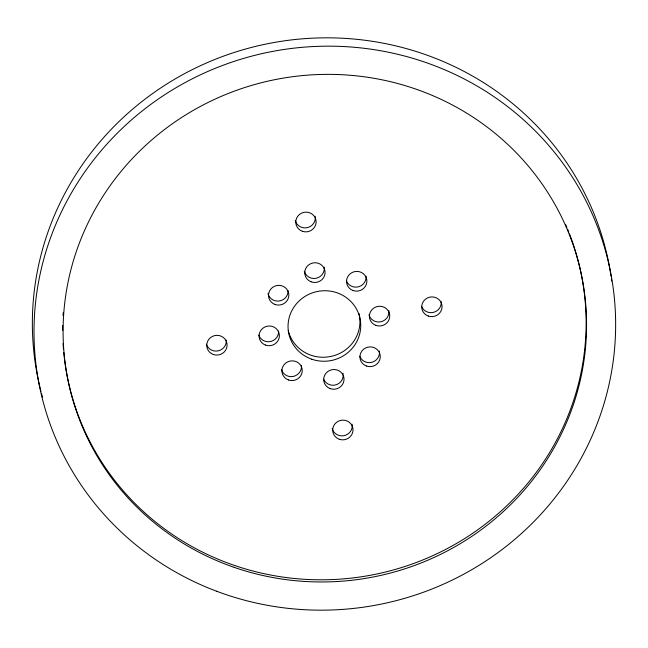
<?xml version="1.0" encoding="UTF-8"?>
<svg xmlns="http://www.w3.org/2000/svg" width="648" height="648" viewBox="0 0 648 648"><rect width="100%" height="100%" fill="white"/><g stroke="black" fill="none" stroke-linecap="round" stroke-linejoin="round"><path stroke-width="0.97" d="M359.429 315.6A36.393 35.203 -11.2 0 1 330.877 356.449A36.393 35.203 -11.2 0 1 288.23 330.577M358.976 313.438A36.393 35.203 -11.2 0 1 359.3 314.879M324.219 267.17A10.19 9.858 -11.2 0 1 316.135 278.276A10.19 9.858 -11.2 0 1 304.301 271.293M288.06 290.709A10.19 9.858 -11.2 0 1 267.98 293.601M278.583 331.031A10.19 9.858 -11.2 0 1 258.779 335.129M301.417 365.585A10.19 9.858 -11.2 0 1 281.54 369.692M343.254 375.168A10.19 9.858 -11.2 0 1 323.652 379.226M343.059 373.329A10.19 9.858 -11.2 0 1 343.165 373.937M379.355 351.022A10.19 9.858 -11.2 0 1 379.445 351.637M379.485 352.253A10.19 9.858 -11.2 0 1 359.778 356.327M388.865 310.692A10.19 9.858 -11.2 0 1 380.781 321.797A10.19 9.858 -11.2 0 1 368.947 314.807M366.047 276.137A10.19 9.858 -11.2 0 1 346.38 280.835M226.241 340.038A10.19 9.858 -11.2 0 1 206.388 344.218M315.179 216.221A10.19 9.858 -11.2 0 1 315.268 216.837M315.317 217.453A10.19 9.858 -11.2 0 1 295.245 220.417M441.207 301.612A10.19 9.858 -11.2 0 1 421.556 306.374M352.091 424.205A10.19 9.858 -11.2 0 1 352.18 424.821M352.229 425.436A10.19 9.858 -11.2 0 1 332.157 428.401M574.768 248.962A262.051 253.473 -11.2 0 1 374.747 574.42A262.051 253.473 -11.2 0 1 63.755 352.391M63.488 349.41A262.051 253.473 -11.2 0 1 63.075 343.448M62.662 330.504A262.051 253.473 -11.2 0 1 62.686 325.523M63.042 315.56A262.051 253.473 -11.2 0 1 63.221 312.571M565.696 224.71A262.051 253.473 -11.2 0 1 566.87 227.464M567.64 229.303A262.051 253.473 -11.2 0 1 568.758 232.073M569.487 233.928A262.051 253.473 -11.2 0 1 574.468 248.014M611.453 279.134A291.171 281.637 -11.2 0 1 611.72 281.086M42.493 397.078A291.171 281.637 -11.2 0 1 41.456 393.287M40.962 391.384A291.171 281.637 -11.2 0 1 267.332 43.781A291.171 281.637 -11.2 0 1 611.04 276.218M311.81 359.219A36.393 35.203 -11.2 0 0 360.223 319.586A36.393 35.203 -11.2 0 0 301.15 299.174A36.393 35.203 -11.2 0 0 311.81 359.219M311.064 281.791A10.19 9.858 -11.2 0 0 325.004 271.156A10.19 9.858 -11.2 0 0 308.691 264.886A10.19 9.858 -11.2 0 0 311.064 281.791M275.125 304.511A10.19 9.858 -11.2 0 0 288.716 293.463A10.19 9.858 -11.2 0 0 272.201 287.688A10.19 9.858 -11.2 0 0 275.125 304.511M265.364 345.036A10.19 9.858 -11.2 0 0 279.304 334.4A10.19 9.858 -11.2 0 0 262.991 328.131A10.19 9.858 -11.2 0 0 265.364 345.036M288.522 380.003A10.19 9.858 -11.2 0 0 302.114 368.955A10.19 9.858 -11.2 0 0 285.598 363.18A10.19 9.858 -11.2 0 0 288.522 380.003M330.01 388.557A10.19 9.858 -11.2 0 0 343.95 377.922A10.19 9.858 -11.2 0 0 327.637 371.644A10.19 9.858 -11.2 0 0 330.01 388.557M366.549 366.055A10.19 9.858 -11.2 0 0 380.149 355.007A10.19 9.858 -11.2 0 0 363.625 349.231A10.19 9.858 -11.2 0 0 366.549 366.055M375.71 325.312A10.19 9.858 -11.2 0 0 389.659 314.677A10.19 9.858 -11.2 0 0 373.337 308.399A10.19 9.858 -11.2 0 0 375.71 325.312M353.152 290.563A10.19 9.858 -11.2 0 0 366.752 279.515A10.19 9.858 -11.2 0 0 350.228 273.74A10.19 9.858 -11.2 0 0 353.152 290.563M339.325 439.287A10.19 9.858 -11.2 0 0 352.877 428.19A10.19 9.858 -11.2 0 0 336.344 422.48A10.19 9.858 -11.2 0 0 339.325 439.287M213.386 354.513A10.19 9.858 -11.2 0 0 226.946 343.416A10.19 9.858 -11.2 0 0 210.406 337.697A10.19 9.858 -11.2 0 0 213.386 354.513M302.414 231.304A10.19 9.858 -11.2 0 0 315.973 220.207A10.19 9.858 -11.2 0 0 299.433 214.496A10.19 9.858 -11.2 0 0 302.414 231.304M428.352 316.078A10.19 9.858 -11.2 0 0 441.912 304.981A10.19 9.858 -11.2 0 0 425.372 299.271A10.19 9.858 -11.2 0 0 428.352 316.078M216.683 591.26A291.171 281.637 -11.2 0 0 612.692 284.553A291.171 281.637 -11.2 0 0 145.095 108.694A291.171 281.637 -11.2 0 0 216.683 591.26M234.203 567.365A262.051 253.473 -11.2 0 0 582.787 282.05A262.051 253.473 -11.2 0 0 157.488 135.084A262.051 253.473 -11.2 0 0 234.203 567.365"/></g></svg>
